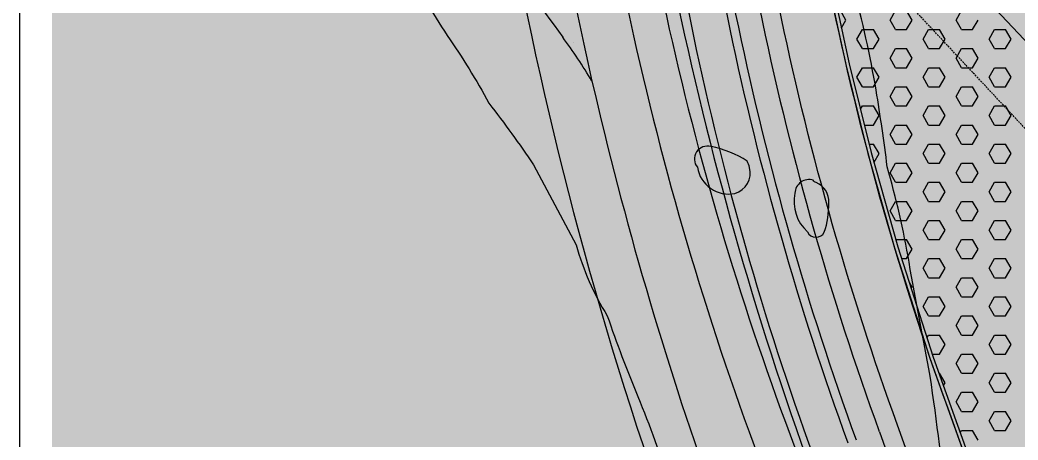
# Model space of a CAD drawing. Header units: millimetres. Extents: x 709 to 3952, y 378 to 2394.
# Drawn here: x 726 to 1009.3, y 609.5 to 728.6 of the extents above; entities that cross this region are included whole.
import ezdxf

# ---------------------------------------------------------------- set-up
doc = ezdxf.new("R2010")
doc.units = ezdxf.units.MM
doc.linetypes.add('DASHED', pattern=[0.75, 0.5, -0.25])
doc.layers.add('BAS', color=252, linetype='Continuous')

# ---------------------------------------------------------------- blocks, each defined once
blk = doc.blocks.new('*X136')
at = {"color": 0}
for p, q in [((409560.94, 4017776.01), (409559.38, 4017778.72)), ((409573.44, 4017776.01), (409575, 4017778.72)), ((409579.69, 4017776.01), (409578.13, 4017778.72)), ((409592.19, 4017776.01), (409593.75, 4017778.72)), ((409559.67, 4017773.82), (409560.94, 4017776.01)), ((409575, 4017773.31), (409573.44, 4017776.01)), ((409578.12, 4017773.31), (409579.69, 4017776.01)), ((409593.75, 4017773.31), (409592.19, 4017776.01)), ((409596.87, 4017773.31), (409598.44, 4017776.01)), ((409564.06, 4017770.6), (409565.62, 4017773.31)), ((409565.62, 4017773.31), (409568.75, 4017773.31)), ((409570.31, 4017770.6), (409568.75, 4017773.31)), ((409575, 4017773.31), (409578.12, 4017773.31)), ((409582.81, 4017770.6), (409584.37, 4017773.31)), ((409584.38, 4017773.31), (409587.5, 4017773.31)), ((409589.06, 4017770.6), (409587.5, 4017773.31)), ((409593.75, 4017773.31), (409596.88, 4017773.31)), ((409601.56, 4017770.6), (409603.12, 4017773.31)), ((409603.12, 4017773.31), (409606.25, 4017773.31)), ((409607.81, 4017770.6), (409606.25, 4017773.31)), ((409565.63, 4017767.89), (409564.06, 4017770.6)), ((409568.75, 4017767.89), (409570.31, 4017770.6)), ((409584.38, 4017767.89), (409582.81, 4017770.6)), ((409587.5, 4017767.89), (409589.06, 4017770.6)), ((409603.13, 4017767.89), (409601.56, 4017770.6)), ((409606.25, 4017767.89), (409607.81, 4017770.6)), ((409565.62, 4017767.89), (409568.75, 4017767.89)), ((409573.44, 4017765.19), (409575, 4017767.89)), ((409575, 4017767.89), (409578.12, 4017767.89)), ((409579.69, 4017765.19), (409578.13, 4017767.89)), ((409584.38, 4017767.89), (409587.5, 4017767.89)), ((409592.19, 4017765.19), (409593.75, 4017767.89)), ((409593.75, 4017767.89), (409596.88, 4017767.89)), ((409598.44, 4017765.19), (409596.88, 4017767.89)), ((409603.12, 4017767.89), (409606.25, 4017767.89)), ((409564.06, 4017759.77), (409565.62, 4017762.48)), ((409565.62, 4017762.48), (409568.75, 4017762.48)), ((409570.31, 4017759.77), (409568.75, 4017762.48)), ((409575, 4017762.48), (409573.44, 4017765.19)), ((409575, 4017762.48), (409578.12, 4017762.48)), ((409578.12, 4017762.48), (409579.69, 4017765.19)), ((409582.81, 4017759.77), (409584.37, 4017762.48)), ((409584.38, 4017762.48), (409587.5, 4017762.48)), ((409589.06, 4017759.77), (409587.5, 4017762.48)), ((409593.75, 4017762.48), (409592.19, 4017765.19)), ((409593.75, 4017762.48), (409596.88, 4017762.48)), ((409596.87, 4017762.48), (409598.44, 4017765.19)), ((409601.56, 4017759.77), (409603.12, 4017762.48)), ((409603.12, 4017762.48), (409606.25, 4017762.48)), ((409607.81, 4017759.77), (409606.25, 4017762.48)), ((409565.63, 4017757.07), (409564.06, 4017759.77)), ((409568.75, 4017757.07), (409570.31, 4017759.77)), ((409584.38, 4017757.07), (409582.81, 4017759.77)), ((409587.5, 4017757.07), (409589.06, 4017759.77)), ((409603.13, 4017757.07), (409601.56, 4017759.77)), ((409606.25, 4017757.07), (409607.81, 4017759.77)), ((409565.62, 4017757.07), (409568.75, 4017757.07)), ((409573.44, 4017754.36), (409575, 4017757.07)), ((409575, 4017757.07), (409578.12, 4017757.07)), ((409579.69, 4017754.36), (409578.13, 4017757.07)), ((409584.38, 4017757.07), (409587.5, 4017757.07)), ((409592.19, 4017754.36), (409593.75, 4017757.07)), ((409593.75, 4017757.07), (409596.88, 4017757.07)), ((409598.44, 4017754.36), (409596.88, 4017757.07)), ((409603.12, 4017757.07), (409606.25, 4017757.07)), ((409575, 4017751.66), (409573.44, 4017754.36)), ((409578.12, 4017751.66), (409579.69, 4017754.36)), ((409593.75, 4017751.66), (409592.19, 4017754.36)), ((409596.87, 4017751.66), (409598.44, 4017754.36)), ((409565.07, 4017750.7), (409565.62, 4017751.66)), ((409565.62, 4017751.66), (409568.75, 4017751.66)), ((409570.31, 4017748.95), (409568.75, 4017751.66)), ((409575, 4017751.66), (409578.12, 4017751.66)), ((409582.81, 4017748.95), (409584.37, 4017751.66)), ((409584.38, 4017751.66), (409587.5, 4017751.66)), ((409589.06, 4017748.95), (409587.5, 4017751.66)), ((409593.75, 4017751.66), (409596.88, 4017751.66)), ((409601.56, 4017748.95), (409603.12, 4017751.66)), ((409603.12, 4017751.66), (409606.25, 4017751.66)), ((409607.81, 4017748.95), (409606.25, 4017751.66)), ((409568.75, 4017746.24), (409570.31, 4017748.95)), ((409584.38, 4017746.24), (409582.81, 4017748.95)), ((409587.5, 4017746.24), (409589.06, 4017748.95)), ((409603.13, 4017746.24), (409601.56, 4017748.95)), ((409606.25, 4017746.24), (409607.81, 4017748.95)), ((409566.17, 4017746.24), (409568.75, 4017746.24)), ((409573.44, 4017743.54), (409575, 4017746.24)), ((409575, 4017746.24), (409578.12, 4017746.24)), ((409579.69, 4017743.54), (409578.13, 4017746.24)), ((409584.38, 4017746.24), (409587.5, 4017746.24)), ((409592.19, 4017743.54), (409593.75, 4017746.24)), ((409593.75, 4017746.24), (409596.88, 4017746.24)), ((409598.44, 4017743.54), (409596.88, 4017746.24)), ((409603.12, 4017746.24), (409606.25, 4017746.24)), ((409575, 4017740.83), (409573.44, 4017743.54)), ((409578.12, 4017740.83), (409579.69, 4017743.54)), ((409593.75, 4017740.83), (409592.19, 4017743.54)), ((409596.87, 4017740.83), (409598.44, 4017743.54)), ((409567.51, 4017740.83), (409568.75, 4017740.83)), ((409570.31, 4017738.12), (409568.75, 4017740.83)), ((409575, 4017740.83), (409578.12, 4017740.83)), ((409582.81, 4017738.12), (409584.37, 4017740.83)), ((409584.38, 4017740.83), (409587.5, 4017740.83)), ((409589.06, 4017738.12), (409587.5, 4017740.83)), ((409593.75, 4017740.83), (409596.88, 4017740.83)), ((409601.56, 4017738.12), (409603.12, 4017740.83)), ((409603.12, 4017740.83), (409606.25, 4017740.83)), ((409607.81, 4017738.12), (409606.25, 4017740.83)), ((409568.89, 4017735.66), (409570.31, 4017738.12)), ((409584.38, 4017735.42), (409582.81, 4017738.12)), ((409587.5, 4017735.42), (409589.06, 4017738.12)), ((409603.13, 4017735.42), (409601.56, 4017738.12)), ((409606.25, 4017735.42), (409607.81, 4017738.12)), ((409573.44, 4017732.71), (409575, 4017735.42)), ((409575, 4017735.42), (409578.12, 4017735.42)), ((409579.69, 4017732.71), (409578.13, 4017735.42)), ((409584.38, 4017735.42), (409587.5, 4017735.42)), ((409592.19, 4017732.71), (409593.75, 4017735.42)), ((409593.75, 4017735.42), (409596.88, 4017735.42)), ((409598.44, 4017732.71), (409596.88, 4017735.42)), ((409603.12, 4017735.42), (409606.25, 4017735.42)), ((409575, 4017730.01), (409573.44, 4017732.71)), ((409578.12, 4017730.01), (409579.69, 4017732.71)), ((409593.75, 4017730.01), (409592.19, 4017732.71)), ((409596.87, 4017730.01), (409598.44, 4017732.71)), ((409575, 4017730.01), (409578.12, 4017730.01)), ((409582.81, 4017727.3), (409584.37, 4017730.01)), ((409584.38, 4017730.01), (409587.5, 4017730.01)), ((409589.06, 4017727.3), (409587.5, 4017730.01)), ((409593.75, 4017730.01), (409596.88, 4017730.01)), ((409601.56, 4017727.3), (409603.12, 4017730.01)), ((409603.12, 4017730.01), (409606.25, 4017730.01)), ((409607.81, 4017727.3), (409606.25, 4017730.01)), ((409584.38, 4017724.59), (409582.81, 4017727.3)), ((409587.5, 4017724.59), (409589.06, 4017727.3)), ((409603.13, 4017724.59), (409601.56, 4017727.3)), ((409606.25, 4017724.59), (409607.81, 4017727.3)), ((409573.44, 4017721.89), (409575, 4017724.59)), ((409575, 4017724.59), (409578.12, 4017724.59)), ((409579.69, 4017721.89), (409578.13, 4017724.59)), ((409584.38, 4017724.59), (409587.5, 4017724.59)), ((409592.19, 4017721.89), (409593.75, 4017724.59)), ((409593.75, 4017724.59), (409596.88, 4017724.59)), ((409598.44, 4017721.89), (409596.88, 4017724.59)), ((409603.12, 4017724.59), (409606.25, 4017724.59)), ((409575, 4017719.18), (409573.44, 4017721.89)), ((409578.12, 4017719.18), (409579.69, 4017721.89)), ((409593.75, 4017719.18), (409592.19, 4017721.89)), ((409596.87, 4017719.18), (409598.44, 4017721.89)), ((409575, 4017719.18), (409578.12, 4017719.18)), ((409582.81, 4017716.47), (409584.37, 4017719.18)), ((409584.38, 4017719.18), (409587.5, 4017719.18)), ((409589.06, 4017716.47), (409587.5, 4017719.18)), ((409593.75, 4017719.18), (409596.88, 4017719.18)), ((409601.56, 4017716.47), (409603.12, 4017719.18)), ((409603.12, 4017719.18), (409606.25, 4017719.18)), ((409607.81, 4017716.47), (409606.25, 4017719.18)), ((409584.38, 4017713.77), (409582.81, 4017716.47)), ((409587.5, 4017713.77), (409589.06, 4017716.47)), ((409603.13, 4017713.77), (409601.56, 4017716.47)), ((409606.25, 4017713.77), (409607.81, 4017716.47)), ((409575.07, 4017713.77), (409578.12, 4017713.77)), ((409579.69, 4017711.06), (409578.13, 4017713.77)), ((409584.38, 4017713.77), (409587.5, 4017713.77)), ((409592.19, 4017711.06), (409593.75, 4017713.77)), ((409593.75, 4017713.77), (409596.88, 4017713.77)), ((409598.44, 4017711.06), (409596.88, 4017713.77)), ((409603.12, 4017713.77), (409606.25, 4017713.77)), ((409578.12, 4017708.35), (409579.69, 4017711.06)), ((409593.75, 4017708.35), (409592.19, 4017711.06)), ((409596.87, 4017708.35), (409598.44, 4017711.06)), ((409576.73, 4017708.36), (409578.12, 4017708.36)), ((409582.81, 4017705.65), (409584.37, 4017708.35)), ((409584.38, 4017708.36), (409587.5, 4017708.36)), ((409589.06, 4017705.65), (409587.5, 4017708.35)), ((409593.75, 4017708.36), (409596.88, 4017708.36)), ((409601.56, 4017705.65), (409603.12, 4017708.35)), ((409603.12, 4017708.36), (409606.25, 4017708.36)), ((409607.81, 4017705.65), (409606.25, 4017708.35)), ((409584.38, 4017702.94), (409582.81, 4017705.65)), ((409587.5, 4017702.94), (409589.06, 4017705.65)), ((409603.13, 4017702.94), (409601.56, 4017705.65)), ((409606.25, 4017702.94), (409607.81, 4017705.65)), ((409579.69, 4017700.24), (409578.93, 4017701.55)), ((409579.47, 4017699.86), (409579.69, 4017700.24)), ((409584.38, 4017702.94), (409587.5, 4017702.94)), ((409592.19, 4017700.24), (409593.75, 4017702.94)), ((409593.75, 4017697.53), (409592.19, 4017700.24)), ((409593.75, 4017702.94), (409596.88, 4017702.94)), ((409596.87, 4017697.53), (409598.44, 4017700.24)), ((409598.44, 4017700.24), (409596.88, 4017702.94)), ((409603.12, 4017702.94), (409606.25, 4017702.94)), ((409582.81, 4017694.82), (409584.37, 4017697.53)), ((409584.38, 4017697.53), (409587.5, 4017697.53)), ((409589.06, 4017694.82), (409587.5, 4017697.53)), ((409593.75, 4017697.53), (409596.88, 4017697.53)), ((409601.56, 4017694.82), (409603.12, 4017697.53)), ((409603.12, 4017697.53), (409606.25, 4017697.53)), ((409607.81, 4017694.82), (409606.25, 4017697.53)), ((409584.38, 4017692.12), (409582.81, 4017694.82)), ((409587.5, 4017692.12), (409589.06, 4017694.82)), ((409603.13, 4017692.12), (409601.56, 4017694.82)), ((409606.25, 4017692.12), (409607.81, 4017694.82)), ((409584.38, 4017692.12), (409587.5, 4017692.12)), ((409592.19, 4017689.41), (409593.75, 4017692.12)), ((409593.75, 4017692.12), (409596.88, 4017692.12)), ((409598.44, 4017689.41), (409596.88, 4017692.12)), ((409603.12, 4017692.12), (409606.25, 4017692.12)), ((409593.75, 4017686.7), (409592.19, 4017689.41)), ((409596.87, 4017686.7), (409598.44, 4017689.41)), ((409583.95, 4017685.97), (409584.37, 4017686.7)), ((409584.38, 4017686.7), (409587.5, 4017686.7)), ((409589.06, 4017684), (409587.5, 4017686.7)), ((409593.75, 4017686.7), (409596.88, 4017686.7)), ((409601.56, 4017684), (409603.12, 4017686.7)), ((409603.12, 4017686.7), (409606.25, 4017686.7)), ((409607.81, 4017684), (409606.25, 4017686.7)), ((409587.5, 4017681.29), (409589.06, 4017684)), ((409603.13, 4017681.29), (409601.56, 4017684)), ((409606.25, 4017681.29), (409607.81, 4017684)), ((409585.46, 4017681.29), (409587.5, 4017681.29)), ((409592.19, 4017678.59), (409593.75, 4017681.29)), ((409593.75, 4017681.29), (409596.88, 4017681.29)), ((409598.44, 4017678.59), (409596.88, 4017681.29)), ((409603.12, 4017681.29), (409606.25, 4017681.29)), ((409593.75, 4017675.88), (409592.19, 4017678.59)), ((409596.87, 4017675.88), (409598.44, 4017678.59)), ((409587.36, 4017675.88), (409587.5, 4017675.88)), ((409589.06, 4017673.17), (409587.5, 4017675.88)), ((409593.75, 4017675.88), (409596.88, 4017675.88)), ((409601.56, 4017673.17), (409603.12, 4017675.88)), ((409603.12, 4017675.88), (409606.25, 4017675.88)), ((409607.81, 4017673.17), (409606.25, 4017675.88)), ((409588.6, 4017672.38), (409589.06, 4017673.17)), ((409603.13, 4017670.47), (409601.56, 4017673.17)), ((409606.25, 4017670.47), (409607.81, 4017673.17)), ((409592.19, 4017667.76), (409593.75, 4017670.47)), ((409593.75, 4017670.47), (409596.88, 4017670.47)), ((409598.44, 4017667.76), (409596.88, 4017670.47)), ((409603.12, 4017670.47), (409606.25, 4017670.47)), ((409593.75, 4017665.05), (409592.19, 4017667.76)), ((409596.87, 4017665.05), (409598.44, 4017667.76)), ((409593.75, 4017665.05), (409596.88, 4017665.05)), ((409601.56, 4017662.35), (409603.12, 4017665.05)), ((409603.12, 4017665.05), (409606.25, 4017665.05)), ((409607.81, 4017662.35), (409606.25, 4017665.05)), ((409603.13, 4017659.64), (409601.56, 4017662.35)), ((409606.25, 4017659.64), (409607.81, 4017662.35)), ((409593.37, 4017658.99), (409593.75, 4017659.64)), ((409593.75, 4017659.64), (409596.88, 4017659.64)), ((409598.44, 4017656.93), (409596.88, 4017659.64)), ((409603.12, 4017659.64), (409606.25, 4017659.64))]:
    blk.add_line(p, q, dxfattribs=at)
blk = doc.blocks.new('*X127')
at = {"color": 0}
for p, q in [((409483.55, 4017769.58), (409483.55, 4017769.58)), ((409486.73, 4017768.15), (409486.73, 4017768.15))]:
    blk.add_line(p, q, dxfattribs=at)

msp = doc.modelspace()

# ---------------------------------------------------------------- hatches: boundary and pattern name
at = {"layer": 'BAS', "true_color": 0xc7c8ca, "transparency": 33554513}
h = msp.add_hatch(color=9, dxfattribs=at)
h.dxf.hatch_style = 1
h.paths.add_polyline_path([(735.07, 2394.13), (735.07, 400.97), (3218.5, 400.97), (3218.5, 2394.13)])
h.paths.add_polyline_path([(1826.32, 1353.24), (2408.56, 1353.24), (2408.56, 918.34), (1826.32, 918.34)], flags=16)

# ---------------------------------------------------------------- linework, layer by layer
at = {"layer": 'BAS'}
for p, q in [((1235.81, 482.72), (898.45, 843.32)), ((955.46, 738.83, -15), (960.4, 715.97, -15)), ((960.4, 715.97, -15), (966.65, 690.76, -15)), ((966.65, 690.76, -15), (974.2, 664.01, -15)), ((974.2, 664.01, -15), (984.28, 632.72, -15)), ((984.28, 632.72, -15), (994.83, 603.1, -15)), ((969.95, 611.8, -15), (987.22, 563.49, -15))]:
    msp.add_line(p, q, dxfattribs=at)
at = {"layer": 'BAS', "linetype": 'DASHED'}
msp.add_line((1225.45, 468.91), (885.78, 831.98), dxfattribs=at)
at = {"layer": 'BAS'}
msp.add_lwpolyline([(726.02, 2394.13), (3209.45, 2394.13), (3209.45, 400.97), (726.02, 400.97)], close=True, dxfattribs=at)
at = {"layer": 'BAS', "elevation": -15}
for points in [[(933.14, 952.57), (940.91, 848.87, 0.071427), (989.21, 618.82), (1016.54, 542.37), (1016.19, 541.4, -0.2221), (992.36, 565.46), (975.1, 613.72, -0.07139), (925.95, 847.83), (918.1, 952.57)], [(892.2, 844.66, 0.07146), (947.35, 603.72, 0.07146)], [(900.48, 846.5, 0.07146), (951.12, 605.06, 0.07146)], [(797.13, 836.6, -0.03399), (791.98, 825.4, 0.196046), (788.28, 814.28, 0.142056), (795.85, 800.6, 0.077718), (811.36, 781.29, -0.032769), (824.67, 762.15, -0.006077), (834.62, 743.78, -0.002874), (847.27, 724.14, -0.027803), (859.13, 704.97, -0.016205), (871.78, 687.52, -0.002306), (883.85, 664.82, 0.068751), (892.7, 644.75, 0.015532), (901.36, 621.8, -0.026977), (910.37, 596.69, -0.02148), (919.9, 561.68, 0.048274), (927.54, 541.82, -0.03512), (935.54, 516.35, 0.030484), (943.27, 495.06, -0.035226), (945.78, 486.69, -0.01567), (927.13, 482.59, 0.001446), (898.26, 479.39, 0.013799), (872.78, 476.95, 0.055024), (858.64, 475.74, 10.282366)], [(790.93, 824.03, 0.167361), (788.28, 814.28, 0.142056), (795.85, 800.6, 0.077718), (811.36, 781.29, -0.032769), (824.67, 762.15, -0.006077), (834.62, 743.78, -0.002874), (847.27, 724.14, -0.027803), (859.13, 704.97, -0.016205), (871.78, 687.52, -0.002306), (883.85, 664.82, 0.068751), (892.7, 644.75, 0.015532), (901.36, 621.8, -0.026977), (910.37, 596.69, -0.02148), (919.9, 561.68, 0.048274), (927.54, 541.82, -0.03512), (935.54, 516.35, 0.030484), (943.27, 495.06, -0.035226), (945.78, 486.69, -0.034915), (950.27, 475.75, -0.011846), (951.44, 471.91, 0.009094), (966.47, 472.7, 0.02295), (978.86, 473.7, -0.054158)], [(978.86, 473.7, 0.017065), (987.98, 475.18, -0.054158), (1008.47, 474.85, 0.079091), (1005.06, 492.08, 0.023041), (1000.53, 519.04, -0.006358), (994.58, 557.23, 0.013465), (989.48, 588.8, 0.004368), (984.37, 627.64, -0.005243), (978.35, 659.89, 0.027085), (972.15, 686.97, 0.010442), (969, 708.65, 0.025373), (962.5, 737.96, 0.041511), (953.23, 761.05, -0.03221), (949.79, 769.57, -0.050114)]]:
    msp.add_lwpolyline(points, format="xyb", dxfattribs=at)
msp.add_lwpolyline([(1017.07, 543.87), (1056.01, 568), (1152.52, 631.73), (1197.22, 661.93), (1261.48, 704.87), (1291.4, 723.84), (1308.28, 732.19), (1334.67, 740.91), (1361.01, 747.76), (1361.01, 940.71), (1231.5, 951.57), (970.97, 951.57), (934.22, 951.57), (941.61, 853.02), (946.18, 802.85), (951.07, 768.45), (956.45, 739.03), (961.38, 716.2), (967.61, 691.01), (975.15, 664.3), (985.23, 633.04), (995.77, 603.44), (1004.8, 578.19)], close=True, dxfattribs=at)
at = {"layer": 'BAS', "elevation": -15, "flags": 128}
msp.add_lwpolyline([(881.73, 843.79, 0.07146), (940.08, 592.87, -0.029044), (943.35, 581.73), (947.53, 563.63, 0.029044), (950.8, 552.49), (956.47, 536.64)], format="xyb", dxfattribs=at)
at = {"layer": 'BAS', "linetype": 'Continuous', "elevation": -15}
for points in [[(867.7, 741.18, 0.042534), (918.3, 564.67), (957.32, 455.54)], [(888.36, 711.25, 0.029029), (922.41, 594.77), (974.29, 449.65)]]:
    msp.add_lwpolyline(points, format="xyb", dxfattribs=at)
at = {"layer": 'BAS', "elevation": -15}
for points in [[(932.44, 688.57, 0.09842), (922.15, 692.68, 0.740141), (918.27, 686.82, 0.421667), (928.92, 679.39, 0.406917), (933.06, 686.76, 0.036297)], [(951.16, 683.14, 0.497682), (945.94, 679.47, 0.268092), (949.52, 668.52, 0.609719), (954.3, 668.41, 0.083917), (955.59, 676.76, 0.333387), (951.96, 682.48, -0.161491)]]:
    msp.add_lwpolyline(points, format="xyb", close=True, dxfattribs=at)
at = {"layer": 'BAS', "linetype": 'Continuous'}
for centre, radius, start, end in [((1890.86, 941.05, -15), 1028.5, 183.32407, 192.91114), ((1304.5, 1037.43, -15), 527.79, 209.2712, 216.4654), ((757.47, 633.15, -15), 152.42, 30.821, 36.4654)]:
    msp.add_arc(centre, radius, start, end, dxfattribs=at)
at = {"layer": 'BAS'}
for centre, radius, start, end in [((1890.86, 941.05, -15), 1000, 183.32407, 199.67368), ((1766.15, 902.05, -15), 856.96, 183.68695, 200.02071), ((1766.15, 902.05, -15), 854.46, 183.68694, 200.02071), ((1766.15, 902.05, -15), 847.46, 183.68694, 200.02071)]:
    msp.add_arc(centre, radius, start, end, dxfattribs=at)

# ---------------------------------------------------------------- block references
for name in ['*X127', '*X136']:
    msp.add_blockref(name, (-408600.49, -4017047.43, -15), dxfattribs=at)

doc.saveas('drawing.dxf')
